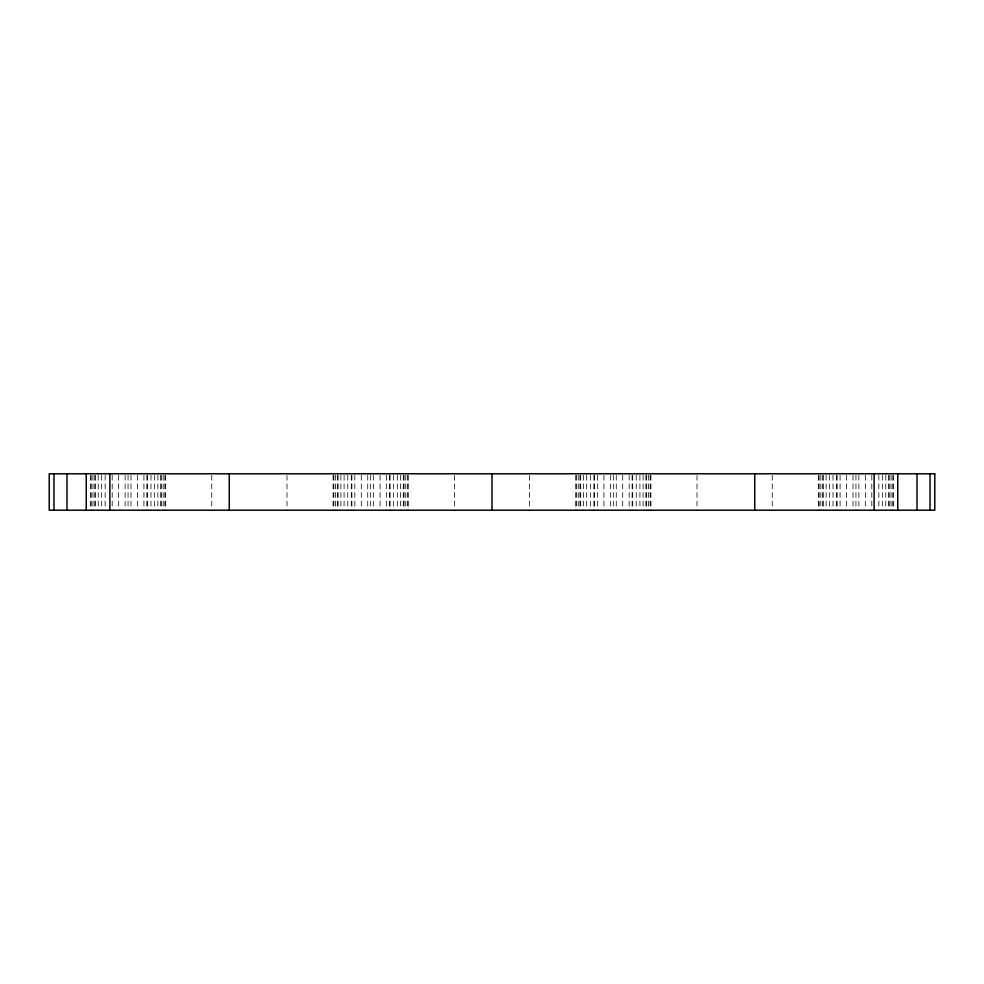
<?xml version="1.0" encoding="UTF-8"?>
<svg xmlns="http://www.w3.org/2000/svg" width="984" height="984" viewBox="0 0 984 984"><rect width="100%" height="100%" fill="white"/><g stroke="black" fill="none" stroke-linecap="round" stroke-linejoin="round"><path stroke-width="0.74" stroke-dasharray="4.92 3.69" d="M893.558 475.309L893.558 510.204M892.771 475.309L892.771 510.204M891.037 475.309L891.037 510.204M889.302 475.309L889.302 508.691M888.515 475.309L888.515 508.691M885.772 475.309L885.772 510.204M882.537 475.309L882.537 508.691M878.847 475.309L878.847 508.691M871.812 475.309L871.812 508.691M865.342 475.309L865.342 508.691M858.884 475.309L858.884 510.204M855.945 475.309L855.945 510.204M853.005 475.309L853.005 510.204M846.548 475.309L846.548 508.691M840.078 475.309L840.078 510.204M837.138 475.309L837.138 510.204M836.535 475.309L836.535 510.204M833.042 475.309L833.042 510.204M829.352 475.309L829.352 510.204M826.117 475.309L826.117 510.204M823.374 475.309L823.374 510.204M822.587 475.309L822.587 508.691M820.853 475.309L820.853 510.204M819.119 475.309L819.119 510.204M818.344 475.309L818.344 510.204M772.243 475.309L772.243 510.204M697.016 475.309L697.016 510.204M650.928 475.309L650.928 510.204M650.141 475.309L650.141 510.204M648.407 475.309L648.407 510.204M646.673 475.309L646.673 510.204M645.885 475.309L645.885 508.691M643.142 475.309L643.142 510.204M639.908 475.309L639.908 508.691M636.217 475.309L636.217 510.204M632.724 475.309L632.724 510.204M632.122 475.309L632.122 510.204M629.182 475.309L629.182 510.204M622.712 475.309L622.712 508.691M616.255 475.309L616.255 508.691M613.315 475.309L613.315 508.691M610.375 475.309L610.375 508.691M603.918 475.309L603.918 508.691M597.448 475.309L597.448 510.204M594.508 475.309L594.508 510.204M593.906 475.309L593.906 510.204M590.412 475.309L590.412 510.204M586.722 475.309L586.722 508.691M583.487 475.309L583.487 510.204M580.745 475.309L580.745 508.691M579.957 475.309L579.957 508.691M578.223 475.309L578.223 510.204M576.489 475.309L576.489 510.204M575.702 475.309L575.702 510.204M529.613 475.309L529.613 510.204M454.387 475.309L454.387 510.204M408.298 475.309L408.298 510.204M407.511 475.309L407.511 510.204M405.777 475.309L405.777 510.204M404.043 475.309L404.043 508.691M403.256 475.309L403.256 508.691M400.513 475.309L400.513 510.204M397.278 475.309L397.278 508.691M393.588 475.309L393.588 510.204M390.094 475.309L390.094 510.204M389.492 475.309L389.492 510.204M386.552 475.309L386.552 510.204M380.082 475.309L380.082 508.691M373.625 475.309L373.625 508.691M370.685 475.309L370.685 508.691M367.745 475.309L367.745 508.691M361.288 475.309L361.288 508.691M354.818 475.309L354.818 510.204M351.878 475.309L351.878 510.204M351.276 475.309L351.276 510.204M347.782 475.309L347.782 510.204M344.092 475.309L344.092 508.691M340.858 475.309L340.858 510.204M338.115 475.309L338.115 508.691M337.327 475.309L337.327 510.204M335.593 475.309L335.593 510.204M333.859 475.309L333.859 510.204M333.072 475.309L333.072 510.204M286.984 475.309L286.984 510.204M211.757 475.309L211.757 510.204M165.656 475.309L165.656 510.204M164.882 475.309L164.882 510.204M163.147 475.309L163.147 510.204M161.413 475.309L161.413 508.691M160.626 475.309L160.626 508.691M157.883 475.309L157.883 510.204M154.648 475.309L154.648 508.691M150.958 475.309L150.958 510.204M147.465 475.309L147.465 510.204M146.862 475.309L146.862 510.204M143.922 475.309L143.922 510.204M137.452 475.309L137.452 508.691M130.995 475.309L130.995 508.691M128.055 475.309L128.055 508.691M125.116 475.309L125.116 508.691M118.658 475.309L118.658 508.691M112.188 475.309L112.188 508.691M105.153 475.309L105.153 508.691M101.463 475.309L101.463 508.691M98.228 475.309L98.228 510.204M95.485 475.309L95.485 508.691M94.698 475.309L94.698 508.691M92.963 475.309L92.963 510.204M91.229 475.309L91.229 510.204M90.442 475.309L90.442 510.204"/><path stroke-width="1.48" d="M930.028 473.796L930.028 510.204M917.026 473.796L917.026 510.204M897.752 473.796L897.752 510.204M874.136 473.796L874.136 510.204M754.728 473.796L754.728 510.204M492 473.796L492 510.204M229.272 473.796L229.272 510.204M109.864 473.796L109.864 510.204M86.248 473.796L86.248 510.204M66.974 473.796L66.974 510.204M53.972 473.796L53.972 510.204M934.8 473.796L49.2 473.796L49.2 510.204L934.8 510.204L934.8 473.796"/></g></svg>
